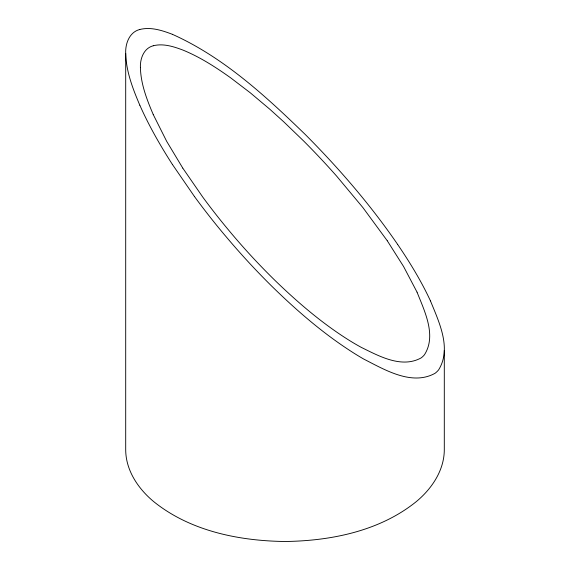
<?xml version="1.0" encoding="UTF-8"?>
<svg xmlns="http://www.w3.org/2000/svg" width="570" height="570" viewBox="0 0 570 570"><rect width="100%" height="100%" fill="white"/><g stroke="black" fill="none" stroke-linecap="round" stroke-linejoin="round"><path stroke-width="0.85" d="M430.493 300.96C438.921 321.836 451.924 348.313 438.672 369.795A19.986 19.986 0 0 1 434.988 373.336C411.782 386.125 384.722 369.745 363.81 359.107A280.668 280.668 0 0 1 355.039 353.856C324.544 334.725 297.134 311.063 271.484 285.905A736.048 736.048 0 0 1 225.364 235.823L224.908 235.317A741.413 741.413 0 0 1 194.377 196.408M444.301 350.464L444.301 449.53C444.336 470.293 431.754 488.811 416.257 501.643C379.677 531.126 330.985 540.887 285 541.5C239.015 540.887 190.323 531.126 153.743 501.643C138.246 488.811 125.664 470.293 125.699 449.53L125.699 53.324C125.243 43.648 129.418 32.07 139.778 29.497M140.405 67.452C140.042 58.632 143.832 48.186 153.23 45.771M139.842 29.483C150.765 26.719 162.03 30.388 172.211 34.25M153.287 45.75C163.276 43.242 173.565 46.548 182.892 50.06C200.034 57.057 215.688 67.167 230.715 77.876L250.187 92.725L269.76 109.184L283.746 121.816L303.689 141.039A777.038 777.038 0 0 1 336.706 176.194L362.876 207.551L387.244 240.725M172.361 34.307C223.518 57.242 265.499 95.938 305.328 134.556C339.086 168.449 370.486 204.851 397.575 244.323M194.384 196.408L172.361 164.381M397.639 244.423C409.887 262.428 421.273 281.103 430.45 300.875M387.308 240.818L403.596 266.539L417.048 292.154M182.828 168.186L202.87 197.241A674.958 674.958 0 0 0 230.658 232.539L231.042 233.016A668.332 668.332 0 0 0 276.251 281.644C299.022 303.554 323.233 324.216 350.137 340.903A242.051 242.051 0 0 0 361.238 347.358C379.121 356.136 401.636 368.655 421.123 357.917A17.998 17.998 0 0 0 424.472 354.732C436.784 335.452 424.479 311.042 417.076 292.225M182.756 168.072L166.675 141.324L153.245 114.556M172.275 164.253C160.163 145.343 148.955 125.792 139.842 105.251M153.23 114.513C146.846 99.579 140.783 83.925 140.405 67.481M139.821 105.208C132.803 88.742 126.127 71.485 125.699 53.359"/></g></svg>
